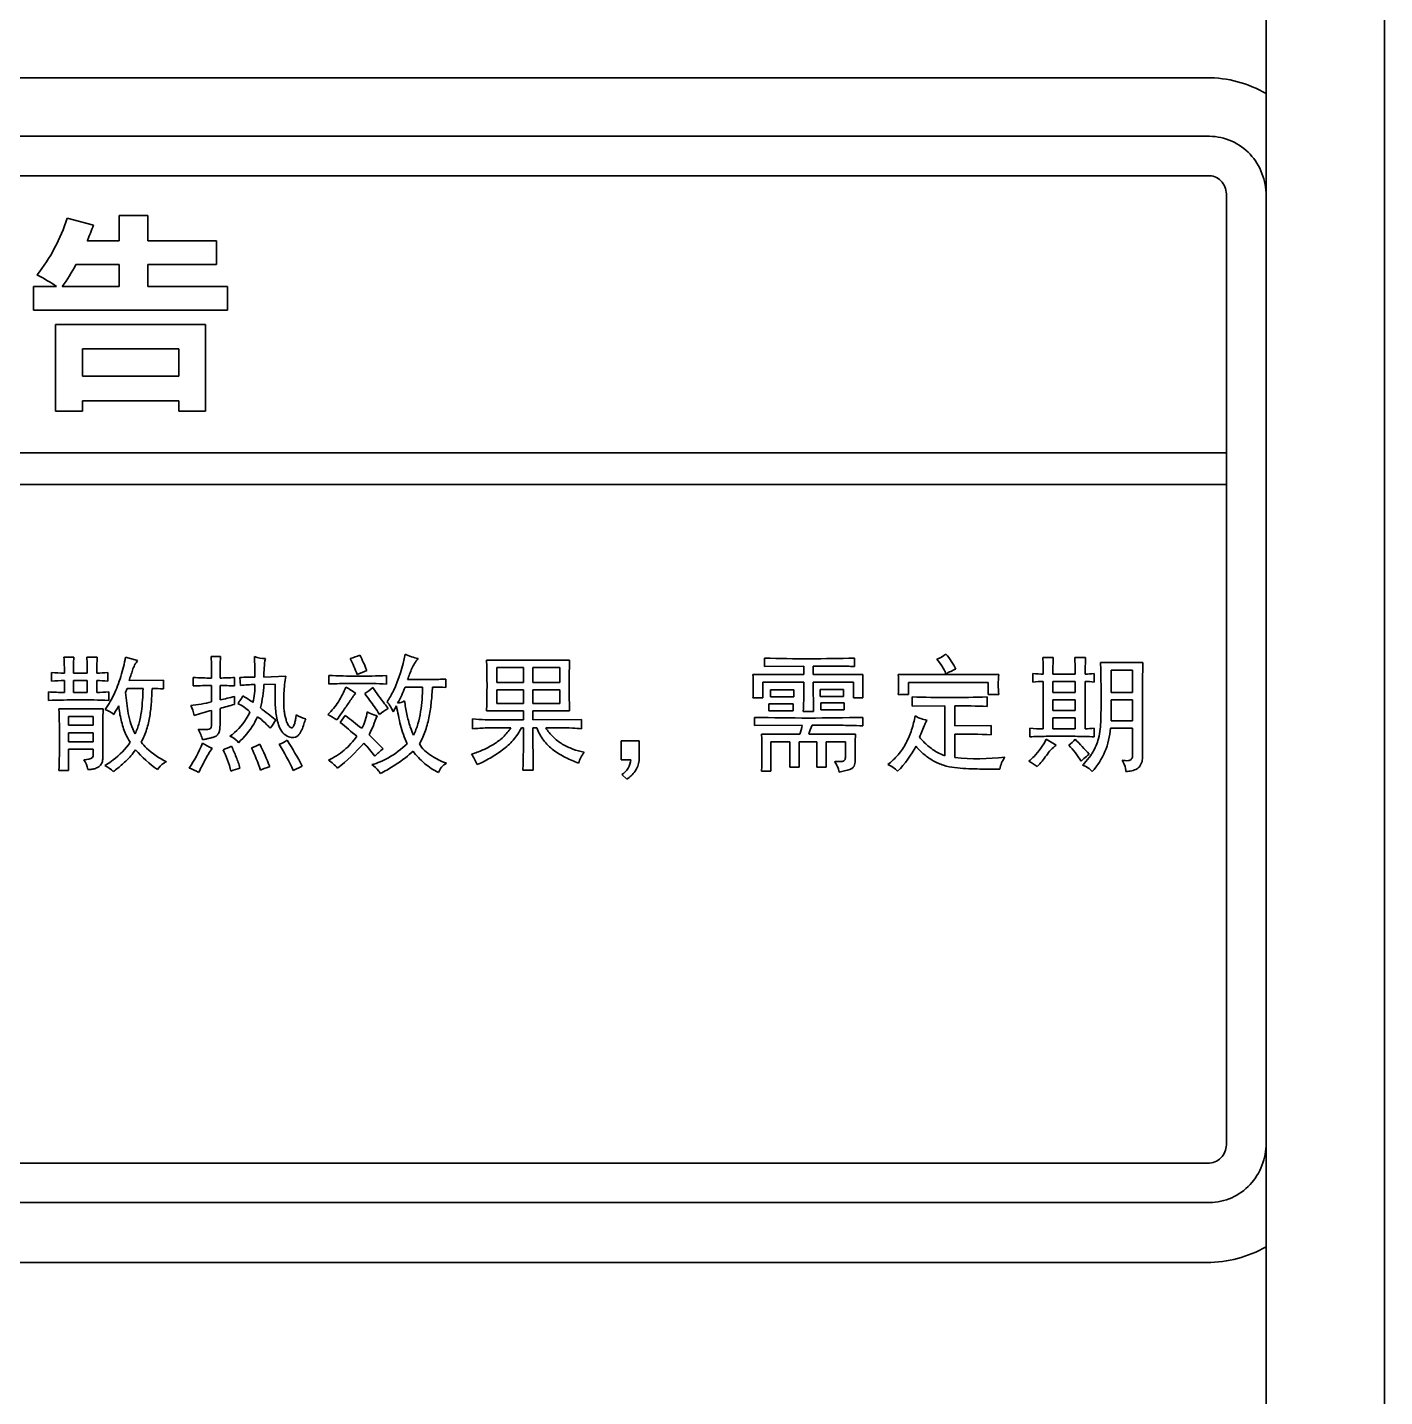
# Model space of a CAD drawing. Header units: millimetres. Extents: x 32496 to 166256, y 3504 to 23939.
# Drawn here: x 43118.28 to 43152.64, y 11581.68 to 11616.35 of the extents above; entities that cross this region are included whole.
import ezdxf

# ---------------------------------------------------------------- set-up
doc = ezdxf.new("R2010")
doc.units = ezdxf.units.MM
doc.layers.get('0').update_dxf_attribs({"lineweight": 35})

msp = doc.modelspace()

# ---------------------------------------------------------------- linework, layer by layer
at = {"linetype": 'Continuous'}
for p, q in [((43149.64, 13391.575), (43149.64, 10882.575)), ((43152.64, 13391.575), (43152.64, 10882.575)), ((43066.14, 11615.075), (43148.14, 11615.075)), ((43066.069, 11613.593), (43148.21, 11613.593)), ((43148.21, 11612.593), (43066.069, 11612.593)), ((43148.64, 11605.578), (43148.64, 11612.089)), ((43119.283, 11611.516), (43119.949, 11611.34)), ((43120.605, 11610.944), (43120.605, 11611.586)), ((43120.605, 11611.586), (43121.326, 11611.586)), ((43121.326, 11611.586), (43121.326, 11610.944)), ((43119.793, 11610.944), (43120.605, 11610.944)), ((43121.326, 11610.944), (43123.064, 11610.944)), ((43123.064, 11610.944), (43123.064, 11610.343)), ((43120.605, 11610.343), (43119.505, 11610.343)), ((43120.605, 11609.792), (43120.605, 11610.343)), ((43121.326, 11610.343), (43121.326, 11609.792)), ((43123.064, 11610.343), (43121.326, 11610.343)), ((43118.436, 11609.191), (43118.436, 11609.792)), ((43118.436, 11609.792), (43119.017, 11609.792)), ((43119.162, 11609.792), (43120.605, 11609.792)), ((43121.326, 11609.792), (43123.346, 11609.792)), ((43123.346, 11609.792), (43123.346, 11609.191)), ((43123.346, 11609.191), (43118.436, 11609.191)), ((43118.992, 11606.631), (43118.992, 11608.83)), ((43118.992, 11608.83), (43122.789, 11608.83)), ((43122.789, 11608.83), (43122.789, 11606.631)), ((43119.674, 11608.209), (43119.674, 11607.518)), ((43122.108, 11608.209), (43119.674, 11608.209)), ((43122.108, 11607.518), (43122.108, 11608.209)), ((43119.674, 11607.518), (43122.108, 11607.518)), ((43119.674, 11606.896), (43119.674, 11606.631)), ((43122.108, 11606.896), (43119.674, 11606.896)), ((43122.108, 11606.631), (43122.108, 11606.896)), ((43119.674, 11606.631), (43118.992, 11606.631)), ((43122.789, 11606.631), (43122.108, 11606.631)), ((43091.501, 11605.578), (43148.64, 11605.578)), ((43148.64, 11604.778), (43148.64, 11605.578)), ((43148.64, 11604.778), (43091.501, 11604.778)), ((43148.64, 11588.098), (43148.64, 11604.778)), ((43119.202, 11600.405), (43119.454, 11600.405)), ((43119.782, 11600.405), (43120.047, 11600.405)), ((43120.765, 11600.405), (43121.068, 11600.316)), ((43122.928, 11600.417), (43123.168, 11600.417)), ((43129.901, 11600.329), (43132.006, 11600.329)), ((43130.166, 11600.14), (43130.166, 11599.762)), ((43130.834, 11600.14), (43130.166, 11600.14)), ((43130.834, 11599.762), (43130.834, 11600.14)), ((43131.074, 11600.14), (43131.074, 11599.762)), ((43131.754, 11600.14), (43131.074, 11600.14)), ((43131.754, 11599.762), (43131.754, 11600.14)), ((43136.937, 11600.171), (43136.937, 11600.379)), ((43137.934, 11600.178), (43136.937, 11600.171)), ((43137.934, 11599.964), (43137.934, 11600.178)), ((43138.173, 11600.178), (43138.173, 11599.964)), ((43139.219, 11600.379), (43139.219, 11600.165)), ((43143.986, 11600.392), (43144.251, 11600.392)), ((43144.793, 11600.392), (43145.07, 11600.392)), ((43145.448, 11600.266), (43146.52, 11600.266)), ((43145.713, 11600.077), (43145.713, 11599.51)), ((43146.255, 11600.077), (43145.713, 11600.077)), ((43146.255, 11599.51), (43146.255, 11600.077)), ((43118.887, 11599.799), (43118.887, 11600.014)), ((43119.215, 11599.51), (43119.215, 11599.812)), ((43119.442, 11600.001), (43119.795, 11600.001)), ((43119.442, 11599.812), (43119.442, 11599.51)), ((43119.795, 11599.812), (43119.442, 11599.812)), ((43119.795, 11599.51), (43119.795, 11599.812)), ((43120.034, 11599.812), (43120.034, 11599.51)), ((43120.311, 11600.014), (43120.311, 11599.799)), ((43120.853, 11599.812), (43121.723, 11599.819)), ((43121.723, 11599.819), (43121.723, 11599.598)), ((43122.474, 11599.674), (43122.474, 11599.888)), ((43123.521, 11599.888), (43123.521, 11599.674)), ((43123.672, 11599.686), (43123.659, 11599.888)), ((43124.264, 11599.901), (43124.819, 11599.926)), ((43124.554, 11599.724), (43124.264, 11599.711)), ((43125.911, 11599.724), (43125.911, 11599.938)), ((43127.373, 11599.938), (43127.373, 11599.724)), ((43128.873, 11599.85), (43128.873, 11599.635)), ((43130.166, 11599.762), (43130.834, 11599.762)), ((43131.074, 11599.762), (43131.754, 11599.762)), ((43136.648, 11599.964), (43137.934, 11599.964)), ((43136.9, 11599.774), (43136.9, 11599.371)), ((43137.934, 11599.774), (43136.9, 11599.774)), ((43138.173, 11599.964), (43139.433, 11599.964)), ((43138.173, 11599.774), (43138.179, 11599.03)), ((43139.194, 11599.774), (43138.173, 11599.774)), ((43139.194, 11599.371), (43139.194, 11599.774)), ((43139.433, 11599.964), (43139.433, 11599.371)), ((43140.323, 11599.964), (43142.87, 11599.964)), ((43140.588, 11599.762), (43140.588, 11599.459)), ((43142.604, 11599.762), (43140.588, 11599.762)), ((43142.604, 11599.459), (43142.604, 11599.762)), ((43143.734, 11599.774), (43143.734, 11599.989)), ((43143.999, 11598.589), (43143.999, 11599.787)), ((43144.238, 11599.976), (43144.806, 11599.976)), ((43144.238, 11599.787), (43144.238, 11599.51)), ((43144.806, 11599.787), (43144.238, 11599.787)), ((43144.806, 11599.51), (43144.806, 11599.787)), ((43145.057, 11599.787), (43145.057, 11598.589)), ((43145.284, 11599.989), (43145.284, 11599.774)), ((43118.811, 11599.308), (43118.811, 11599.523)), ((43119.442, 11599.51), (43119.795, 11599.51)), ((43120.337, 11599.523), (43120.337, 11599.308)), ((43120.803, 11599.611), (43120.765, 11599.51)), ((43121.206, 11599.611), (43120.803, 11599.611)), ((43122.941, 11599.27), (43122.941, 11599.686)), ((43123.155, 11599.686), (43123.155, 11599.321)), ((43123.521, 11599.409), (43123.521, 11599.207)), ((43128.28, 11599.648), (43127.839, 11599.648)), ((43130.166, 11599.573), (43130.166, 11599.232)), ((43130.834, 11599.573), (43130.166, 11599.573)), ((43130.834, 11599.232), (43130.834, 11599.573)), ((43131.074, 11599.573), (43131.074, 11599.232)), ((43131.754, 11599.573), (43131.074, 11599.573)), ((43131.754, 11599.232), (43131.754, 11599.573)), ((43136.9, 11599.371), (43136.648, 11599.371)), ((43137.089, 11599.396), (43137.089, 11599.573)), ((43137.089, 11599.573), (43137.681, 11599.573)), ((43137.681, 11599.396), (43137.089, 11599.396)), ((43137.681, 11599.573), (43137.681, 11599.396)), ((43138.349, 11599.409), (43138.349, 11599.585)), ((43138.349, 11599.585), (43138.942, 11599.585)), ((43138.942, 11599.409), (43138.349, 11599.409)), ((43138.942, 11599.585), (43138.942, 11599.409)), ((43139.433, 11599.371), (43139.194, 11599.371)), ((43140.588, 11599.459), (43140.323, 11599.459)), ((43140.676, 11599.163), (43140.676, 11599.396)), ((43142.58, 11599.396), (43142.58, 11599.157)), ((43142.87, 11599.459), (43142.604, 11599.459)), ((43144.238, 11599.51), (43144.806, 11599.51)), ((43145.713, 11599.51), (43146.255, 11599.51)), ((43119.076, 11599.094), (43120.198, 11599.094)), ((43120.198, 11599.094), (43120.197, 11599.082)), ((43120.198, 11599.094), (43120.198, 11599.082)), ((43122.941, 11598.716), (43122.941, 11599.056)), ((43123.155, 11599.106), (43123.155, 11598.728)), ((43127.625, 11599.169), (43127.536, 11599.018)), ((43130.834, 11599.043), (43129.901, 11599.043)), ((43130.166, 11599.232), (43130.834, 11599.232)), ((43130.834, 11598.816), (43130.834, 11599.043)), ((43131.074, 11599.232), (43131.754, 11599.232)), ((43131.074, 11599.043), (43131.074, 11598.816)), ((43132.006, 11599.043), (43131.074, 11599.043)), ((43137.051, 11599.043), (43137.051, 11599.22)), ((43137.051, 11599.22), (43137.668, 11599.22)), ((43137.668, 11599.043), (43137.051, 11599.043)), ((43137.668, 11599.22), (43137.668, 11599.043)), ((43138.179, 11599.03), (43137.921, 11599.03)), ((43138.362, 11599.069), (43138.362, 11599.245)), ((43138.362, 11599.245), (43138.954, 11599.245)), ((43138.954, 11599.069), (43138.362, 11599.069)), ((43138.954, 11599.245), (43138.954, 11599.069)), ((43141.508, 11599.169), (43140.676, 11599.163)), ((43141.508, 11597.909), (43141.508, 11599.169)), ((43141.76, 11599.169), (43141.76, 11598.665)), ((43144.238, 11599.321), (43144.238, 11599.056)), ((43144.806, 11599.321), (43144.238, 11599.321)), ((43144.238, 11599.056), (43144.806, 11599.056)), ((43144.806, 11599.056), (43144.806, 11599.321)), ((43145.713, 11599.321), (43145.713, 11598.791)), ((43146.255, 11599.321), (43145.713, 11599.321)), ((43146.255, 11598.791), (43146.255, 11599.321)), ((43119.315, 11598.905), (43119.315, 11598.678)), ((43119.946, 11598.905), (43119.315, 11598.905)), ((43119.315, 11598.678), (43119.946, 11598.678)), ((43119.946, 11598.678), (43119.946, 11598.905)), ((43126.2, 11598.753), (43126.326, 11598.93)), ((43129.548, 11598.589), (43129.548, 11598.842)), ((43131.074, 11598.816), (43132.309, 11598.823)), ((43132.309, 11598.823), (43132.309, 11598.589)), ((43136.685, 11598.671), (43136.685, 11598.879)), ((43137.895, 11598.678), (43136.685, 11598.671)), ((43139.433, 11598.879), (43139.433, 11598.665)), ((43141.76, 11598.665), (43142.68, 11598.671)), ((43142.68, 11598.671), (43142.68, 11598.438)), ((43144.238, 11598.867), (43144.238, 11598.589)), ((43144.806, 11598.867), (43144.238, 11598.867)), ((43144.806, 11598.589), (43144.806, 11598.867)), ((43145.713, 11598.791), (43146.255, 11598.791)), ((43119.315, 11598.489), (43119.315, 11598.262)), ((43119.946, 11598.489), (43119.315, 11598.489)), ((43119.946, 11598.262), (43119.946, 11598.489)), ((43126.931, 11598.438), (43127.285, 11598.085)), ((43130.834, 11598.615), (43130.784, 11598.615)), ((43131.074, 11598.615), (43131.08, 11597.543)), ((43131.174, 11598.615), (43131.074, 11598.615)), ((43136.862, 11598.451), (43137.832, 11598.451)), ((43138.059, 11598.451), (43139.244, 11598.451)), ((43141.76, 11598.451), (43141.76, 11597.859)), ((43143.659, 11598.388), (43143.659, 11598.602)), ((43144.074, 11598.325), (43144.327, 11598.174)), ((43144.238, 11598.589), (43144.806, 11598.589)), ((43145.284, 11598.602), (43145.284, 11598.388)), ((43146.255, 11598.602), (43145.701, 11598.602)), ((43146.255, 11597.896), (43146.255, 11598.602)), ((43119.315, 11598.262), (43119.946, 11598.262)), ((43119.315, 11598.073), (43119.315, 11597.53)), ((43119.946, 11598.073), (43119.315, 11598.073)), ((43119.946, 11597.909), (43119.946, 11598.073)), ((43133.312, 11597.808), (43133.312, 11598.287)), ((43133.312, 11598.287), (43133.766, 11598.287)), ((43133.766, 11598.287), (43133.766, 11597.783)), ((43137.102, 11598.262), (43137.102, 11597.518)), ((43137.58, 11598.262), (43137.102, 11598.262)), ((43137.58, 11597.619), (43137.58, 11598.262)), ((43137.82, 11598.262), (43137.82, 11597.619)), ((43138.261, 11598.262), (43137.82, 11598.262)), ((43138.261, 11597.619), (43138.261, 11598.262)), ((43138.5, 11598.262), (43138.5, 11597.619)), ((43138.992, 11598.262), (43138.5, 11598.262)), ((43138.992, 11597.909), (43138.992, 11598.262)), ((43125.235, 11597.644), (43125.008, 11597.53)), ((43133.552, 11597.808), (43133.312, 11597.808)), ((43119.315, 11597.53), (43119.076, 11597.53)), ((43131.08, 11597.543), (43130.821, 11597.543)), ((43133.451, 11597.316), (43133.325, 11597.43)), ((43137.102, 11597.518), (43136.862, 11597.518)), ((43137.82, 11597.619), (43137.58, 11597.619)), ((43138.5, 11597.619), (43138.261, 11597.619)), ((43091.501, 11587.594), (43148.21, 11587.594)), ((43148.21, 11586.594), (43066.069, 11586.594)), ((43148.14, 11585.075), (43066.14, 11585.075))]:
    msp.add_line(p, q, dxfattribs=at)
for centre, radius, start, end in [((43148.14, 11612.075), 3, 59.9975, 90), ((43116.064, 11605.324), 5.355, 56.5403, 62.6927), ((43125.073, 11604.479), 4.338, 288.5472, 291.9162), ((43123.81, 11598.92), 3.266, 20.5147, 28.0458), ((43119.429, 11597.055), 7.766, 21.9999, 25.2483), ((43123.957, 11606.661), 7.211, 291.7539, 293.8162), ((43152.02, 11599.968), 6.962, 176.509, 179.9371), ((43121.432, 11599.83), 2.835, 345.4692, 357.5921), ((43126.677, 11620.152), 20.228, 267.8284, 269.8641), ((43126.687, 11579.4), 20.339, 90.9866, 92.1881), ((43126.677, 11579.925), 19.813, 90.7577, 90.9822), ((43126.663, 11581.392), 18.346, 89.2405, 90.7755), ((43126.685, 11616.191), 16.268, 269.8044, 272.4248), ((43126.679, 11582.958), 16.781, 88.8271, 89.2239), ((43126.709, 11584.259), 15.479, 87.5398, 88.8383), ((43118.005, 11600.625), 2.724, 330.5376, 334.4489), ((43122.926, 11591.471), 8.215, 89.8963, 93.1502), ((43121.774, 11605.849), 6.672, 281.9444, 285.1751), ((43097.55, 11598.312), 21.54, 357.9195, 2.0789), ((43118.227, 11600.498), 2.469, 324.968, 330.5609), ((43119.8, 11598.073), 1.103, 53.0984, 66.0209), ((43109.115, 11605.797), 13.251, 328.9128, 329.9872), ((43129.212, 11577.907), 22.048, 104.9608, 105.9468), ((43121.88, 11600.532), 2.163, 323.0479, 325.0992), ((43104.832, 11583.569), 27.145, 34.5285, 35.0163), ((43139.24, 11608.295), 14.979, 217.2819, 217.8388), ((43126.771, 11598.726), 0.821, 34.5452, 41.5252), ((43105.604, 11613.396), 25.162, 324.5906, 325.0804), ((43086.063, 11551.026), 62.361, 49.43619, 49.9372), ((43133.481, 11607.595), 11.237, 230.4551, 233.1561), ((43127.529, 11600.255), 1.395, 249.8891, 253.5), ((43138.059, 11657.016), 58.153, 268.64603, 271.35397), ((43135.645, 11599.179), 2.306, 341.5775, 347.4312), ((43144.402, 11579.153), 19.249, 90.981, 92.2132), ((43144.445, 11576.972), 21.431, 90.7348, 90.997), ((43144.455, 11576.15), 22.253, 89.3387, 90.7321), ((43144.448, 11575.412), 22.991, 89.1028, 89.3417), ((43144.4, 11572.825), 25.578, 88.018, 89.0868), ((43123.463, 11599.359), 1.36, 236.5662, 247.9708), ((43123.299, 11598.019), 0.389, 33.9617, 40.9428), ((43128.709, 11596.254), 2.32, 127.8782, 134.9503), ((43143.92, 11598.778), 1.542, 326.0128, 329.4712), ((43119.2, 11599.435), 2.057, 300.222, 301.6388), ((43146.468, 11596.259), 2.137, 132.5004, 134.98), ((43143.761, 11598.903), 1.745, 314.9848, 316.8366), ((43148.14, 11588.075), 3, 270, 300.0026)]:
    msp.add_arc(centre, radius, start, end, dxfattribs=at)
for points, knots in [([(43148.21, 11613.593), (43148.4, 11613.591), (43148.785, 11613.506), (43149.261, 11613.163), (43149.568, 11612.664), (43149.637, 11612.28), (43149.64, 11612.089)], [0, 0, 0, 0, 0.249905, 0.499859, 0.74982, 1, 1, 1, 1]), ([(43148.64, 11612.089), (43148.639, 11612.15), (43148.621, 11612.272), (43148.533, 11612.436), (43148.392, 11612.557), (43148.27, 11612.593), (43148.21, 11612.593)], [0, 0, 0, 0, 0.250285, 0.500491, 0.750453, 1, 1, 1, 1]), ([(43118.521, 11610.083), (43118.691, 11610.295), (43118.99, 11610.752), (43119.201, 11611.257), (43119.283, 11611.516)], [0, 0, 0, 0, 0.499981, 1, 1, 1, 1]), ([(43120.463, 11599.45), (43120.535, 11599.601), (43120.653, 11599.915), (43120.733, 11600.24), (43120.765, 11600.405)], [0, 0, 0, 0, 0.499978, 1, 1, 1, 1]), ([(43127.385, 11599.27), (43127.444, 11599.361), (43127.654, 11599.741), (43127.779, 11600.162), (43127.839, 11600.48)], [0, 0, 0, 0, 0.250465, 1, 1, 1, 1]), ([(43121.068, 11600.316), (43121.039, 11600.28), (43120.988, 11600.203), (43120.938, 11600.074), (43120.897, 11599.943), (43120.867, 11599.856), (43120.853, 11599.812)], [0, 0, 0, 0, 0.250182, 0.499923, 0.750145, 1, 1, 1, 1]), ([(43128.167, 11600.367), (43128.135, 11600.329), (43128.076, 11600.248), (43128.011, 11600.114), (43127.956, 11599.976), (43127.919, 11599.884), (43127.902, 11599.837)], [0, 0, 0, 0, 0.25012, 0.499945, 0.75012, 1, 1, 1, 1]), ([(43139.219, 11600.165), (43139.088, 11600.172), (43138.827, 11600.18), (43138.478, 11600.178), (43138.26, 11600.178), (43138.173, 11600.178)], [0, 0, 0, 0, 0.374993, 0.75, 1, 1, 1, 1]), ([(43141.533, 11599.976), (43141.522, 11600.011), (43141.494, 11600.08), (43141.417, 11600.206), (43141.351, 11600.295), (43141.306, 11600.354)], [0, 0, 0, 0, 0.250053, 0.500011, 1, 1, 1, 1]), ([(43145.396, 11598.342), (43145.438, 11598.497), (43145.46, 11598.821), (43145.461, 11599.302), (43145.461, 11599.784), (43145.453, 11600.105), (43145.448, 11600.266)], [0, 0, 0, 0, 0.249926, 0.499901, 0.749962, 1, 1, 1, 1]), ([(43146.52, 11600.266), (43146.515, 11600.063), (43146.505, 11599.556), (43146.507, 11598.746), (43146.507, 11598.137), (43146.507, 11597.833)], [0, 0, 0, 0, 0.250002, 0.625, 1, 1, 1, 1]), ([(43124.897, 11598.387), (43124.841, 11598.408), (43124.738, 11598.481), (43124.647, 11598.642), (43124.598, 11598.818), (43124.569, 11598.998), (43124.552, 11599.179), (43124.544, 11599.421), (43124.548, 11599.603), (43124.554, 11599.724)], [0, 0, 0, 0, 0.124355, 0.249239, 0.374329, 0.499468, 0.624604, 0.749744, 1, 1, 1, 1]), ([(43124.819, 11599.926), (43124.807, 11599.855), (43124.787, 11599.711), (43124.773, 11599.494), (43124.764, 11599.278), (43124.768, 11599.096), (43124.792, 11598.954), (43124.819, 11598.849), (43124.842, 11598.761), (43124.873, 11598.695), (43124.901, 11598.659), (43124.927, 11598.634), (43124.95, 11598.618), (43124.978, 11598.614), (43125.004, 11598.628), (43125.017, 11598.653), (43125.031, 11598.686), (43125.045, 11598.729), (43125.059, 11598.781), (43125.073, 11598.852), (43125.08, 11598.906), (43125.083, 11598.942)], [0, 0, 0, 0, 0.124952, 0.24992, 0.374886, 0.499781, 0.562256, 0.624737, 0.687211, 0.71845, 0.749629, 0.765341, 0.781005, 0.796946, 0.812196, 0.828219, 0.843846, 0.875035, 0.906274, 0.937518, 1, 1, 1, 1]), ([(43127.902, 11599.837), (43127.983, 11599.837), (43128.185, 11599.839), (43128.509, 11599.835), (43128.752, 11599.843), (43128.873, 11599.85)], [0, 0, 0, 0, 0.250001, 0.625012, 1, 1, 1, 1]), ([(43136.648, 11599.371), (43136.649, 11599.42), (43136.651, 11599.544), (43136.658, 11599.741), (43136.653, 11599.89), (43136.648, 11599.964)], [0, 0, 0, 0, 0.250001, 0.625025, 1, 1, 1, 1]), ([(43137.921, 11599.03), (43137.927, 11599.123), (43137.935, 11599.309), (43137.933, 11599.557), (43137.934, 11599.712), (43137.934, 11599.774)], [0, 0, 0, 0, 0.374986, 0.75, 1, 1, 1, 1]), ([(43120.765, 11599.51), (43120.771, 11599.42), (43120.789, 11599.241), (43120.829, 11598.974), (43120.893, 11598.71), (43120.963, 11598.544), (43121.005, 11598.464)], [0, 0, 0, 0, 0.2499, 0.50003, 0.74995, 1, 1, 1, 1]), ([(43121.005, 11598.464), (43121.046, 11598.552), (43121.115, 11598.736), (43121.167, 11599.026), (43121.193, 11599.318), (43121.204, 11599.513), (43121.206, 11599.611)], [0, 0, 0, 0, 0.250077, 0.499958, 0.750125, 1, 1, 1, 1]), ([(43121.433, 11599.611), (43121.432, 11599.494), (43121.421, 11599.26), (43121.383, 11598.911), (43121.308, 11598.567), (43121.213, 11598.351), (43121.156, 11598.249)], [0, 0, 0, 0, 0.249857, 0.500042, 0.749939, 1, 1, 1, 1]), ([(43125.885, 11598.955), (43125.937, 11599.002), (43126.032, 11599.104), (43126.153, 11599.275), (43126.256, 11599.457), (43126.315, 11599.583), (43126.339, 11599.648)], [0, 0, 0, 0, 0.250021, 0.499967, 0.750112, 1, 1, 1, 1]), ([(43126.591, 11599.484), (43126.571, 11599.469), (43126.538, 11599.429), (43126.48, 11599.346), (43126.408, 11599.242), (43126.323, 11599.117), (43126.265, 11599.034), (43126.236, 11598.992)], [0, 0, 0, 0, 0.124819, 0.250545, 0.500063, 0.750067, 1, 1, 1, 1]), ([(43128.053, 11598.425), (43128.099, 11598.519), (43128.174, 11598.716), (43128.238, 11599.023), (43128.272, 11599.335), (43128.281, 11599.544), (43128.28, 11599.648)], [0, 0, 0, 0, 0.250032, 0.499978, 0.750118, 1, 1, 1, 1]), ([(43128.532, 11599.648), (43128.527, 11599.525), (43128.508, 11599.277), (43128.457, 11598.909), (43128.367, 11598.547), (43128.265, 11598.319), (43128.204, 11598.211)], [0, 0, 0, 0, 0.249881, 0.500033, 0.749951, 1, 1, 1, 1]), ([(43120.197, 11599.082), (43120.193, 11598.977), (43120.184, 11598.715), (43120.185, 11598.294), (43120.185, 11597.978), (43120.186, 11597.82)], [0, 0, 0, 0, 0.250007, 0.625, 1, 1, 1, 1]), ([(43120.879, 11598.249), (43120.835, 11598.317), (43120.74, 11598.497), (43120.642, 11598.808), (43120.602, 11599.048), (43120.589, 11599.169)], [0, 0, 0, 0, 0.2501, 0.62501, 1, 1, 1, 1]), ([(43123.407, 11598.401), (43123.567, 11598.521), (43123.759, 11598.719), (43123.885, 11598.956), (43123.912, 11599.018)], [0, 0, 0, 0, 0.749119, 1, 1, 1, 1]), ([(43127.89, 11598.211), (43127.855, 11598.287), (43127.792, 11598.441), (43127.722, 11598.681), (43127.668, 11598.924), (43127.638, 11599.087), (43127.625, 11599.169)], [0, 0, 0, 0, 0.250025, 0.499986, 0.750043, 1, 1, 1, 1]), ([(43127.826, 11599.296), (43127.841, 11599.184), (43127.88, 11598.961), (43127.955, 11598.67), (43128.023, 11598.494), (43128.053, 11598.425)], [0, 0, 0, 0, 0.374997, 0.74995, 1, 1, 1, 1]), ([(43122.6, 11598.577), (43122.637, 11598.576), (43122.692, 11598.575), (43122.766, 11598.575), (43122.82, 11598.574), (43122.877, 11598.57), (43122.926, 11598.606), (43122.94, 11598.661), (43122.942, 11598.697), (43122.941, 11598.716)], [0, 0, 0, 0, 0.250186, 0.375395, 0.50018, 0.625894, 0.74981, 0.874924, 1, 1, 1, 1]), ([(43123.155, 11598.728), (43123.156, 11598.699), (43123.155, 11598.64), (43123.145, 11598.552), (43123.119, 11598.467), (43123.057, 11598.398), (43122.972, 11598.369), (43122.886, 11598.352), (43122.8, 11598.33), (43122.743, 11598.319), (43122.714, 11598.312)], [0, 0, 0, 0, 0.125026, 0.249983, 0.375546, 0.499823, 0.624874, 0.750061, 0.874992, 1, 1, 1, 1]), ([(43124.1, 11598.892), (43124.073, 11598.83), (43123.947, 11598.589), (43123.769, 11598.378), (43123.622, 11598.237)], [0, 0, 0, 0, 0.250475, 1, 1, 1, 1]), ([(43124.428, 11598.602), (43124.403, 11598.629), (43124.339, 11598.694), (43124.237, 11598.799), (43124.147, 11598.864), (43124.1, 11598.892)], [0, 0, 0, 0, 0.250004, 0.625167, 1, 1, 1, 1]), ([(43125.323, 11598.842), (43125.308, 11598.795), (43125.277, 11598.704), (43125.236, 11598.589), (43125.192, 11598.502), (43125.153, 11598.44), (43125.098, 11598.389), (43125.051, 11598.371), (43125.027, 11598.368)], [0, 0, 0, 0, 0.249682, 0.499266, 0.624136, 0.749697, 0.874626, 1, 1, 1, 1]), ([(43129.548, 11598.842), (43129.655, 11598.832), (43129.923, 11598.813), (43130.352, 11598.816), (43130.674, 11598.816), (43130.834, 11598.816)], [0, 0, 0, 0, 0.250025, 0.624998, 1, 1, 1, 1]), ([(43139.433, 11598.665), (43139.326, 11598.67), (43139.059, 11598.679), (43138.63, 11598.678), (43138.308, 11598.678), (43138.148, 11598.678)], [0, 0, 0, 0, 0.250007, 0.624999, 1, 1, 1, 1]), ([(43140.058, 11597.682), (43140.153, 11597.758), (43140.287, 11597.882), (43140.435, 11598.074), (43140.527, 11598.23), (43140.603, 11598.395), (43140.688, 11598.622), (43140.734, 11598.798), (43140.752, 11598.917)], [0, 0, 0, 0, 0.25018, 0.375082, 0.499897, 0.625109, 0.750466, 1, 1, 1, 1]), ([(43141.054, 11598.804), (43141.034, 11598.771), (43140.985, 11598.686), (43140.929, 11598.539), (43140.886, 11598.43), (43140.865, 11598.375)], [0, 0, 0, 0, 0.250102, 0.624992, 1, 1, 1, 1]), ([(43125.898, 11597.796), (43126.042, 11597.86), (43126.313, 11598.032), (43126.526, 11598.271), (43126.616, 11598.401)], [0, 0, 0, 0, 0.499921, 1, 1, 1, 1]), ([(43129.523, 11597.947), (43129.62, 11597.976), (43129.811, 11598.049), (43130.084, 11598.188), (43130.331, 11598.371), (43130.462, 11598.53), (43130.519, 11598.615)], [0, 0, 0, 0, 0.249747, 0.500137, 0.749826, 1, 1, 1, 1]), ([(43130.519, 11598.615), (43130.438, 11598.615), (43130.236, 11598.615), (43129.912, 11598.617), (43129.669, 11598.601), (43129.548, 11598.589)], [0, 0, 0, 0, 0.249999, 0.625023, 1, 1, 1, 1]), ([(43130.784, 11598.615), (43130.729, 11598.504), (43130.588, 11598.296), (43130.31, 11598.045), (43129.997, 11597.843), (43129.775, 11597.732), (43129.662, 11597.682)], [0, 0, 0, 0, 0.250016, 0.499958, 0.750169, 1, 1, 1, 1]), ([(43130.821, 11597.543), (43130.828, 11597.677), (43130.836, 11597.945), (43130.834, 11598.302), (43130.835, 11598.525), (43130.834, 11598.615)], [0, 0, 0, 0, 0.374993, 0.75, 1, 1, 1, 1]), ([(43132.233, 11597.72), (43132.121, 11597.761), (43131.903, 11597.858), (43131.59, 11598.036), (43131.332, 11598.29), (43131.214, 11598.502), (43131.174, 11598.615)], [0, 0, 0, 0, 0.250024, 0.500237, 0.750089, 1, 1, 1, 1]), ([(43132.309, 11598.589), (43132.234, 11598.598), (43132.045, 11598.615), (43131.742, 11598.615), (43131.515, 11598.616), (43131.401, 11598.615)], [0, 0, 0, 0, 0.250038, 0.624995, 1, 1, 1, 1]), ([(43131.401, 11598.615), (43131.453, 11598.531), (43131.577, 11598.374), (43131.815, 11598.195), (43132.084, 11598.069), (43132.275, 11598.016), (43132.372, 11597.997)], [0, 0, 0, 0, 0.250003, 0.499947, 0.750155, 1, 1, 1, 1]), ([(43139.244, 11598.451), (43139.238, 11598.367), (43139.23, 11598.2), (43139.232, 11597.978), (43139.232, 11597.838), (43139.232, 11597.783)], [0, 0, 0, 0, 0.374983, 0.75, 1, 1, 1, 1]), ([(43140.865, 11598.375), (43140.93, 11598.299), (43141.071, 11598.155), (43141.289, 11597.995), (43141.444, 11597.929), (43141.508, 11597.909)], [0, 0, 0, 0, 0.374992, 0.749846, 1, 1, 1, 1]), ([(43143.633, 11597.77), (43143.679, 11597.808), (43143.853, 11597.97), (43143.992, 11598.168), (43144.074, 11598.325)], [0, 0, 0, 0, 0.250547, 1, 1, 1, 1]), ([(43145.701, 11598.602), (43145.684, 11598.402), (43145.59, 11598.002), (43145.369, 11597.655), (43145.234, 11597.506)], [0, 0, 0, 0, 0.500078, 1, 1, 1, 1]), ([(43120.279, 11597.683), (43120.338, 11597.719), (43120.566, 11597.876), (43120.761, 11598.079), (43120.879, 11598.249)], [0, 0, 0, 0, 0.250687, 1, 1, 1, 1]), ([(43121.017, 11598.06), (43120.979, 11598.006), (43120.877, 11597.874), (43120.687, 11597.688), (43120.531, 11597.564), (43120.45, 11597.506)], [0, 0, 0, 0, 0.250064, 0.625006, 1, 1, 1, 1]), ([(43121.156, 11598.249), (43121.2, 11598.197), (43121.386, 11598), (43121.615, 11597.844), (43121.799, 11597.757)], [0, 0, 0, 0, 0.250692, 1, 1, 1, 1]), ([(43122.953, 11598.098), (43122.888, 11598), (43122.771, 11597.796), (43122.666, 11597.586), (43122.613, 11597.48)], [0, 0, 0, 0, 0.499895, 1, 1, 1, 1]), ([(43123.445, 11598.148), (43123.486, 11598.058), (43123.566, 11597.877), (43123.634, 11597.69), (43123.659, 11597.594)], [0, 0, 0, 0, 0.500128, 1, 1, 1, 1]), ([(43128.041, 11598.022), (43127.979, 11597.965), (43127.82, 11597.827), (43127.54, 11597.638), (43127.321, 11597.513), (43127.209, 11597.455)], [0, 0, 0, 0, 0.250076, 0.624994, 1, 1, 1, 1]), ([(43128.684, 11597.48), (43128.558, 11597.545), (43128.321, 11597.703), (43128.126, 11597.91), (43128.041, 11598.022)], [0, 0, 0, 0, 0.500005, 1, 1, 1, 1]), ([(43128.204, 11598.211), (43128.263, 11598.083), (43128.443, 11597.943), (43128.684, 11597.797), (43128.818, 11597.743), (43128.885, 11597.72)], [0, 0, 0, 0, 0.497126, 0.74854, 1, 1, 1, 1]), ([(43142.895, 11597.569), (43142.705, 11597.567), (43142.419, 11597.569), (43142.038, 11597.58), (43141.753, 11597.601), (43141.471, 11597.657), (43141.207, 11597.773), (43140.971, 11597.936), (43140.836, 11598.074), (43140.777, 11598.148)], [0, 0, 0, 0, 0.249699, 0.374527, 0.499751, 0.624557, 0.749619, 0.875011, 1, 1, 1, 1]), ([(43144.327, 11598.174), (43144.275, 11598.141), (43144.181, 11598.062), (43144.078, 11597.912), (43143.967, 11597.768), (43143.888, 11597.677), (43143.847, 11597.632)], [0, 0, 0, 0, 0.249779, 0.49996, 0.749937, 1, 1, 1, 1]), ([(43144.957, 11597.77), (43144.91, 11597.842), (43144.813, 11597.982), (43144.703, 11598.115), (43144.642, 11598.174)], [0, 0, 0, 0, 0.500218, 1, 1, 1, 1]), ([(43119.706, 11597.808), (43119.73, 11597.807), (43119.812, 11597.807), (43119.941, 11597.844), (43119.946, 11597.909)], [0, 0, 0, 0, 0.263932, 1, 1, 1, 1]), ([(43120.156, 11597.713), (43120.14, 11597.684), (43120.097, 11597.63), (43120.005, 11597.584), (43119.907, 11597.562), (43119.84, 11597.556), (43119.807, 11597.556)], [0, 0, 0, 0, 0.250596, 0.49952, 0.750646, 1, 1, 1, 1]), ([(43121.799, 11597.757), (43121.775, 11597.748), (43121.684, 11597.699), (43121.614, 11597.62), (43121.572, 11597.556)], [0, 0, 0, 0, 0.251071, 1, 1, 1, 1]), ([(43127.209, 11597.455), (43127.198, 11597.479), (43127.145, 11597.571), (43127.062, 11597.642), (43126.994, 11597.682)], [0, 0, 0, 0, 0.251191, 1, 1, 1, 1]), ([(43128.885, 11597.72), (43128.84, 11597.693), (43128.756, 11597.624), (43128.701, 11597.531), (43128.684, 11597.48)], [0, 0, 0, 0, 0.500273, 1, 1, 1, 1]), ([(43133.325, 11597.43), (43133.39, 11597.469), (43133.504, 11597.579), (43133.55, 11597.732), (43133.552, 11597.808)], [0, 0, 0, 0, 0.500222, 1, 1, 1, 1]), ([(43133.766, 11597.783), (43133.752, 11597.687), (43133.681, 11597.501), (43133.534, 11597.364), (43133.451, 11597.316)], [0, 0, 0, 0, 0.500049, 1, 1, 1, 1]), ([(43138.715, 11597.757), (43138.731, 11597.758), (43138.762, 11597.758), (43138.809, 11597.76), (43138.857, 11597.763), (43138.904, 11597.764), (43138.952, 11597.774), (43138.982, 11597.815), (43138.991, 11597.862), (43138.993, 11597.893), (43138.992, 11597.909)], [0, 0, 0, 0, 0.125092, 0.250166, 0.3753, 0.500205, 0.625616, 0.749851, 0.874896, 1, 1, 1, 1]), ([(43138.828, 11597.493), (43138.825, 11597.517), (43138.813, 11597.576), (43138.773, 11597.665), (43138.736, 11597.728), (43138.715, 11597.757)], [0, 0, 0, 0, 0.250158, 0.625001, 1, 1, 1, 1]), ([(43139.232, 11597.783), (43139.234, 11597.759), (43139.231, 11597.712), (43139.21, 11597.644), (43139.165, 11597.588), (43139.101, 11597.557), (43139.033, 11597.541), (43138.965, 11597.524), (43138.897, 11597.507), (43138.851, 11597.498), (43138.828, 11597.493)], [0, 0, 0, 0, 0.124782, 0.251064, 0.374949, 0.500802, 0.62564, 0.750367, 0.875199, 1, 1, 1, 1]), ([(43145.991, 11597.796), (43146.017, 11597.79), (43146.071, 11597.782), (43146.154, 11597.776), (43146.233, 11597.813), (43146.257, 11597.869), (43146.255, 11597.896)], [0, 0, 0, 0, 0.25158, 0.502597, 0.753311, 1, 1, 1, 1]), ([(43146.091, 11597.506), (43146.091, 11597.532), (43146.08, 11597.635), (43146.034, 11597.731), (43145.991, 11597.796)], [0, 0, 0, 0, 0.251018, 1, 1, 1, 1]), ([(43146.507, 11597.833), (43146.506, 11597.784), (43146.482, 11597.686), (43146.382, 11597.568), (43146.237, 11597.523), (43146.14, 11597.508), (43146.091, 11597.506)], [0, 0, 0, 0, 0.249976, 0.499098, 0.750048, 1, 1, 1, 1]), ([(43149.64, 11588.098), (43149.637, 11587.907), (43149.568, 11587.523), (43149.261, 11587.024), (43148.784, 11586.682), (43148.4, 11586.595), (43148.21, 11586.594)], [0, 0, 0, 0, 0.250209, 0.50021, 0.750139, 1, 1, 1, 1]), ([(43148.21, 11587.594), (43148.27, 11587.595), (43148.392, 11587.63), (43148.533, 11587.752), (43148.621, 11587.915), (43148.638, 11588.037), (43148.64, 11588.098)], [0, 0, 0, 0, 0.249586, 0.499613, 0.749679, 1, 1, 1, 1])]:
    msp.add_open_spline(points, degree=3, knots=knots, dxfattribs=at)
for points in [[(43119.949, 11611.34), (43119.899, 11611.208), (43119.848, 11611.075), (43119.793, 11610.944)], [(43119.505, 11610.343), (43119.403, 11610.152), (43119.29, 11609.967), (43119.162, 11609.792)], [(43119.215, 11600.001), (43119.215, 11600.136), (43119.211, 11600.27), (43119.202, 11600.405)], [(43119.454, 11600.405), (43119.445, 11600.27), (43119.442, 11600.136), (43119.442, 11600.001)], [(43119.795, 11600.001), (43119.795, 11600.136), (43119.792, 11600.27), (43119.782, 11600.405)], [(43120.047, 11600.405), (43120.036, 11600.27), (43120.033, 11600.136), (43120.034, 11600.001)], [(43122.941, 11599.875), (43122.941, 11600.056), (43122.939, 11600.237), (43122.928, 11600.417)], [(43123.168, 11600.417), (43123.156, 11600.237), (43123.154, 11600.056), (43123.155, 11599.875)], [(43124.037, 11599.901), (43124.038, 11600.073), (43124.034, 11600.245), (43124.025, 11600.417)], [(43124.025, 11600.417), (43124.112, 11600.383), (43124.208, 11600.372), (43124.302, 11600.367)], [(43127.839, 11600.48), (43127.942, 11600.428), (43128.054, 11600.391), (43128.167, 11600.367)], [(43141.306, 11600.354), (43141.388, 11600.381), (43141.465, 11600.427), (43141.533, 11600.48)], [(43141.533, 11600.48), (43141.631, 11600.365), (43141.714, 11600.236), (43141.785, 11600.102)], [(43124.302, 11600.367), (43124.273, 11600.214), (43124.264, 11600.057), (43124.264, 11599.901)], [(43129.901, 11599.043), (43129.918, 11599.472), (43129.92, 11599.901), (43129.901, 11600.329)], [(43132.006, 11600.329), (43131.988, 11599.901), (43131.99, 11599.472), (43132.006, 11599.043)], [(43136.937, 11600.379), (43137.698, 11600.356), (43138.459, 11600.36), (43139.219, 11600.379)], [(43141.785, 11600.102), (43141.699, 11600.065), (43141.612, 11600.026), (43141.533, 11599.976)], [(43143.999, 11599.976), (43143.999, 11600.115), (43143.994, 11600.254), (43143.986, 11600.392)], [(43144.251, 11600.392), (43144.244, 11600.254), (43144.239, 11600.115), (43144.238, 11599.976)], [(43144.806, 11599.976), (43144.806, 11600.115), (43144.803, 11600.254), (43144.793, 11600.392)], [(43118.887, 11600.014), (43118.996, 11600.006), (43119.105, 11600.001), (43119.215, 11600.001)], [(43119.215, 11599.812), (43119.105, 11599.812), (43118.996, 11599.807), (43118.887, 11599.799)], [(43120.034, 11600.001), (43120.126, 11600.001), (43120.219, 11600.007), (43120.311, 11600.014)], [(43120.311, 11599.799), (43120.219, 11599.807), (43120.126, 11599.812), (43120.034, 11599.812)], [(43122.474, 11599.888), (43122.63, 11599.879), (43122.785, 11599.875), (43122.941, 11599.875)], [(43123.155, 11599.875), (43123.277, 11599.876), (43123.399, 11599.881), (43123.521, 11599.888)], [(43123.659, 11599.888), (43123.785, 11599.896), (43123.911, 11599.901), (43124.037, 11599.901)], [(43124.037, 11599.711), (43123.915, 11599.711), (43123.793, 11599.701), (43123.672, 11599.686)], [(43123.987, 11599.257), (43124.029, 11599.404), (43124.039, 11599.559), (43124.037, 11599.711)], [(43140.323, 11599.459), (43140.343, 11599.626), (43140.338, 11599.796), (43140.323, 11599.964)], [(43142.87, 11599.964), (43142.855, 11599.796), (43142.852, 11599.626), (43142.87, 11599.459)], [(43143.734, 11599.989), (43143.822, 11599.981), (43143.911, 11599.976), (43143.999, 11599.976)], [(43143.999, 11599.787), (43143.911, 11599.787), (43143.822, 11599.782), (43143.734, 11599.774)], [(43145.057, 11599.976), (43145.133, 11599.976), (43145.209, 11599.981), (43145.284, 11599.989)], [(43145.284, 11599.774), (43145.209, 11599.782), (43145.133, 11599.787), (43145.057, 11599.787)], [(43118.811, 11599.523), (43118.946, 11599.515), (43119.08, 11599.51), (43119.215, 11599.51)], [(43120.034, 11599.51), (43120.135, 11599.511), (43120.236, 11599.516), (43120.337, 11599.523)], [(43121.723, 11599.598), (43121.627, 11599.605), (43121.53, 11599.61), (43121.433, 11599.611)], [(43123.521, 11599.674), (43123.399, 11599.681), (43123.277, 11599.686), (43123.155, 11599.686)], [(43123.654, 11599.295), (43123.683, 11599.336), (43123.71, 11599.378), (43123.735, 11599.421)], [(43123.735, 11599.421), (43123.822, 11599.371), (43123.907, 11599.317), (43123.987, 11599.257)], [(43126.339, 11599.648), (43126.427, 11599.6), (43126.512, 11599.546), (43126.591, 11599.484)], [(43126.818, 11599.484), (43126.893, 11599.522), (43126.96, 11599.576), (43127.02, 11599.635)], [(43127.064, 11599.145), (43126.984, 11599.259), (43126.903, 11599.373), (43126.818, 11599.484)], [(43127.02, 11599.635), (43127.115, 11599.494), (43127.218, 11599.358), (43127.322, 11599.222)], [(43127.839, 11599.648), (43127.787, 11599.509), (43127.728, 11599.371), (43127.65, 11599.245)], [(43128.873, 11599.635), (43128.76, 11599.645), (43128.646, 11599.649), (43128.532, 11599.648)], [(43140.676, 11599.396), (43141.311, 11599.376), (43141.946, 11599.378), (43142.58, 11599.396)], [(43120.337, 11599.308), (43119.829, 11599.329), (43119.32, 11599.327), (43118.811, 11599.308)], [(43122.412, 11599.182), (43122.59, 11599.196), (43122.766, 11599.23), (43122.941, 11599.27)], [(43122.5, 11598.93), (43122.48, 11599.017), (43122.449, 11599.101), (43122.412, 11599.182)], [(43122.941, 11599.056), (43122.792, 11599.019), (43122.645, 11598.976), (43122.5, 11598.93)], [(43123.912, 11599.018), (43123.821, 11599.103), (43123.716, 11599.171), (43123.609, 11599.232)], [(43124.176, 11599.119), (43124.307, 11599.019), (43124.438, 11598.919), (43124.567, 11598.816)], [(43126.743, 11598.602), (43126.819, 11598.727), (43126.86, 11598.874), (43126.881, 11599.018)], [(43126.881, 11599.018), (43126.936, 11598.991), (43126.992, 11598.966), (43127.05, 11598.945)], [(43127.411, 11599.106), (43127.334, 11599.064), (43127.262, 11599.013), (43127.196, 11598.955)], [(43127.536, 11599.018), (43127.514, 11599.079), (43127.484, 11599.138), (43127.447, 11599.192)], [(43127.65, 11599.245), (43127.711, 11599.245), (43127.773, 11599.265), (43127.826, 11599.296)], [(43142.58, 11599.157), (43142.307, 11599.17), (43142.033, 11599.171), (43141.76, 11599.169)], [(43124.567, 11598.816), (43124.52, 11598.746), (43124.473, 11598.674), (43124.428, 11598.602)], [(43125.083, 11598.942), (43125.156, 11598.895), (43125.238, 11598.859), (43125.323, 11598.842)], [(43126.112, 11598.816), (43126.039, 11598.866), (43125.963, 11598.912), (43125.885, 11598.955)], [(43127.133, 11598.917), (43127.07, 11598.756), (43127.005, 11598.595), (43126.931, 11598.438)], [(43138.148, 11598.678), (43138.108, 11598.607), (43138.077, 11598.53), (43138.059, 11598.451)], [(43140.752, 11598.917), (43140.844, 11598.862), (43140.949, 11598.826), (43141.054, 11598.804)], [(43122.714, 11598.312), (43122.688, 11598.405), (43122.65, 11598.495), (43122.6, 11598.577)], [(43123.593, 11598.274), (43123.544, 11598.331), (43123.477, 11598.374), (43123.407, 11598.401)], [(43125.027, 11598.368), (43124.984, 11598.361), (43124.938, 11598.371), (43124.897, 11598.387)], [(43136.862, 11597.518), (43136.881, 11597.828), (43136.88, 11598.14), (43136.862, 11598.451)], [(43142.68, 11598.438), (43142.374, 11598.455), (43142.067, 11598.452), (43141.76, 11598.451)], [(43143.659, 11598.602), (43143.772, 11598.594), (43143.886, 11598.59), (43143.999, 11598.589)], [(43144.642, 11598.174), (43144.703, 11598.215), (43144.757, 11598.269), (43144.806, 11598.325)], [(43144.806, 11598.325), (43144.927, 11598.202), (43145.044, 11598.076), (43145.159, 11597.947)], [(43145.057, 11598.589), (43145.133, 11598.59), (43145.209, 11598.595), (43145.284, 11598.602)], [(43145.249, 11597.995), (43145.312, 11598.103), (43145.363, 11598.221), (43145.396, 11598.342)], [(43121.572, 11597.556), (43121.371, 11597.704), (43121.179, 11597.87), (43121.017, 11598.06)], [(43122.373, 11597.594), (43122.509, 11597.79), (43122.616, 11598.006), (43122.714, 11598.224)], [(43123.231, 11598.06), (43123.304, 11598.085), (43123.376, 11598.114), (43123.445, 11598.148)], [(43123.432, 11597.518), (43123.387, 11597.705), (43123.312, 11597.885), (43123.231, 11598.06)], [(43123.949, 11598.111), (43124.023, 11598.132), (43124.096, 11598.161), (43124.163, 11598.199)], [(43124.176, 11597.543), (43124.112, 11597.737), (43124.037, 11597.927), (43123.949, 11598.111)], [(43124.163, 11598.199), (43124.253, 11598.012), (43124.338, 11597.824), (43124.415, 11597.632)], [(43124.655, 11598.199), (43124.725, 11598.225), (43124.793, 11598.26), (43124.856, 11598.3)], [(43125.008, 11597.53), (43124.907, 11597.761), (43124.783, 11597.982), (43124.655, 11598.199)], [(43124.856, 11598.3), (43124.988, 11598.084), (43125.12, 11597.869), (43125.235, 11597.644)], [(43126.793, 11598.224), (43126.593, 11597.992), (43126.369, 11597.778), (43126.125, 11597.594)], [(43127.07, 11597.896), (43126.992, 11598.016), (43126.895, 11598.123), (43126.793, 11598.224)], [(43127.418, 11597.857), (43127.589, 11597.954), (43127.747, 11598.077), (43127.89, 11598.211)], [(43132.372, 11597.997), (43132.309, 11597.915), (43132.264, 11597.819), (43132.233, 11597.72)], [(43140.777, 11598.148), (43140.651, 11597.92), (43140.496, 11597.703), (43140.311, 11597.518)], [(43119.807, 11597.556), (43119.797, 11597.646), (43119.756, 11597.732), (43119.706, 11597.808)], [(43120.186, 11597.82), (43120.184, 11597.783), (43120.174, 11597.746), (43120.156, 11597.713)], [(43120.45, 11597.506), (43120.393, 11597.572), (43120.315, 11597.621), (43120.236, 11597.657)], [(43124.415, 11597.632), (43124.333, 11597.609), (43124.252, 11597.581), (43124.176, 11597.543)], [(43126.125, 11597.594), (43126.061, 11597.673), (43125.985, 11597.744), (43125.898, 11597.796)], [(43126.994, 11597.682), (43127.143, 11597.72), (43127.285, 11597.782), (43127.418, 11597.857)], [(43129.662, 11597.682), (43129.628, 11597.776), (43129.58, 11597.865), (43129.523, 11597.947)], [(43140.311, 11597.518), (43140.24, 11597.589), (43140.153, 11597.648), (43140.058, 11597.682)], [(43141.76, 11597.859), (43142.178, 11597.811), (43142.603, 11597.826), (43143.021, 11597.871)], [(43143.021, 11597.871), (43142.963, 11597.778), (43142.915, 11597.676), (43142.895, 11597.569)], [(43143.847, 11597.632), (43143.778, 11597.68), (43143.707, 11597.728), (43143.633, 11597.77)], [(43145.234, 11597.506), (43145.174, 11597.582), (43145.086, 11597.638), (43144.995, 11597.669)], [(43145.159, 11597.947), (43145.112, 11597.912), (43145.067, 11597.874), (43145.024, 11597.834)], [(43145.034, 11597.71), (43145.094, 11597.774), (43145.15, 11597.843), (43145.199, 11597.916)], [(43122.613, 11597.48), (43122.539, 11597.529), (43122.458, 11597.569), (43122.373, 11597.594)], [(43123.659, 11597.594), (43123.583, 11597.571), (43123.507, 11597.546), (43123.432, 11597.518)]]:
    msp.add_open_spline(points, degree=3, dxfattribs=at)

doc.saveas('drawing.dxf')
